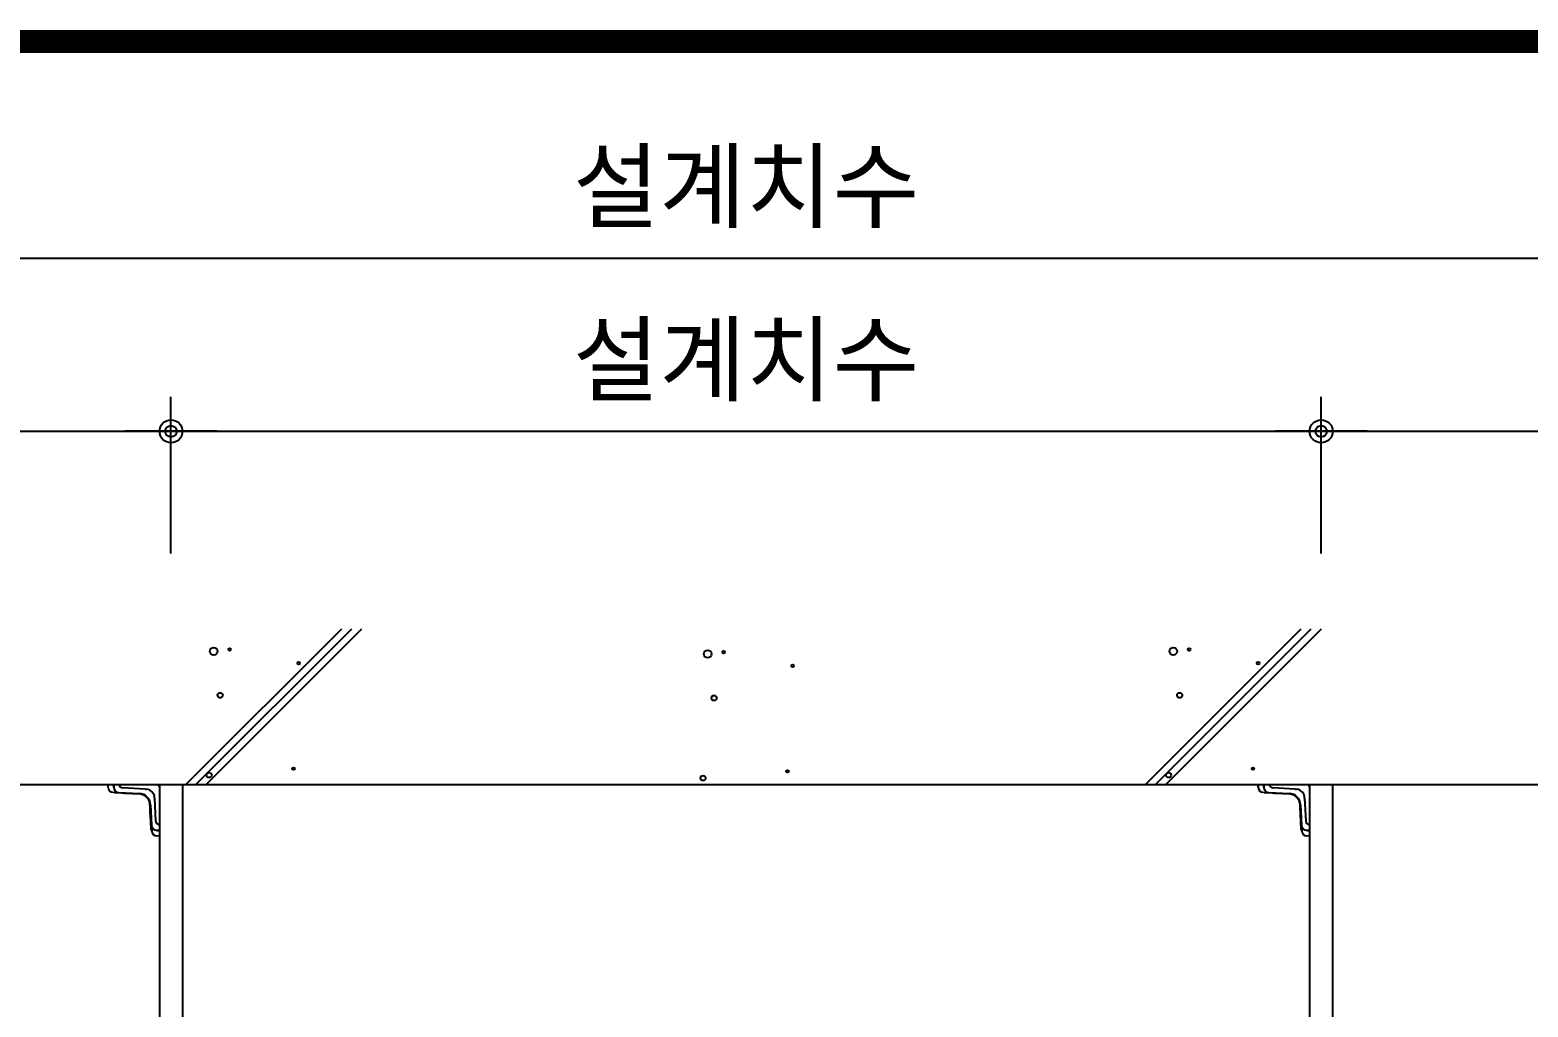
# Model space of a CAD drawing. Extents: x -256 to 8104, y -176 to 5714.
# Drawn here: x 3159 to 3810, y 3604 to 4029 of the extents above; entities that cross this region are included whole.
import ezdxf

# ---------------------------------------------------------------- set-up
doc = ezdxf.new("R2010")
doc.units = 0
doc.header["$LTSCALE"] = 30
doc.layers.get('0').update_dxf_attribs({"linetype": 'CONTINUOUS'})
doc.layers.get('DEFPOINTS').update_dxf_attribs({"linetype": 'CONTINUOUS'})
for name, color, linetype in [('0_toilet', 6, 'CONTINUOUS'), ('DIM', 7, 'CONTINUOUS'), ('경첩', 4, 'CONTINUOUS'), ('해치', 8, 'CONTINUOUS')]:
    doc.layers.add(name, color=color, linetype=linetype)
doc.styles.add('돋움', font='malgun.ttf')
doc.dimstyles.new('10', dxfattribs={"dimscale": 10, "dimtxt": 3, "dimasz": 1, "dimexe": 1.5, "dimexo": 2, "dimgap": 1, "dimtad": 1, "dimdec": 0, "dimlunit": 6, "dimtxsty": '돋움', "dimblk": 'DIMDOT', "dimcen": -1, "dimdle": 1.5, "dimclrt": 3, "dimazin": 3, "dimtfac": 1, "dimtdec": 0, "dimtix": 1, "dimtmove": 2, "dimatfit": 3, "dimldrblk": 'DIMDOT', "dimarcsym": 0})

# ---------------------------------------------------------------- blocks, each defined once
blk = doc.blocks.new('DIMDOT')
at = {"linetype": 'Continuous'}
blk.add_line((-2, 0), (2, 0), dxfattribs=at)
for radius in [0.5, 0.25]:
    blk.add_circle((0, 0), radius, dxfattribs=at)
blk = doc.blocks.new('*D346')
at = {"layer": 'DEFPOINTS', "color": 0}
for p in [(162541.71, 4030.39), (162041.71, 3957.26), (162541.71, 3957.26)]:
    blk.add_point(p, dxfattribs=at)
at = {"layer": 'DIM', "color": 0, "lineweight": -2, "ltscale": 10}
for p, q in [((162041.71, 3977.26), (162041.71, 4045.39)), ((162541.71, 3977.26), (162541.71, 4045.39)), ((162051.71, 4030.39), (162531.71, 4030.39))]:
    blk.add_line(p, q, dxfattribs=at)
at = {"layer": 'DIM', "color": 0, "lineweight": -2, "xscale": 10, "yscale": 10, "zscale": 10, "rotation": 180}
blk.add_blockref('DIMDOT', (162041.71, 4030.39), dxfattribs=at)
at = {"layer": 'DIM', "color": 0, "lineweight": -2, "xscale": 10, "yscale": 10, "zscale": 10}
blk.add_blockref('DIMDOT', (162541.71, 4030.39), dxfattribs=at)
at = {"layer": 'DIM', "color": 3, "insert": (162291.71, 4060.04), "char_height": 30, "attachment_point": 5, "style": '돋움'}
blk.add_mtext('설계치수', dxfattribs=at)
blk = doc.blocks.new('*D347')
at = {"layer": 'DEFPOINTS', "color": 0}
for p in [(162541.71, 4105.72), (161041.71, 3957.26), (162541.71, 3957.26)]:
    blk.add_point(p, dxfattribs=at)
at = {"layer": 'DIM', "color": 0, "lineweight": -2, "ltscale": 10}
for p, q in [((161041.71, 3977.26), (161041.71, 4120.72)), ((162541.71, 3977.26), (162541.71, 4120.72)), ((161051.71, 4105.72), (162531.71, 4105.72))]:
    blk.add_line(p, q, dxfattribs=at)
at = {"layer": 'DIM', "color": 0, "lineweight": -2, "xscale": 10, "yscale": 10, "zscale": 10, "rotation": 180}
blk.add_blockref('DIMDOT', (161041.71, 4105.72), dxfattribs=at)
at = {"layer": 'DIM', "color": 0, "lineweight": -2, "xscale": 10, "yscale": 10, "zscale": 10}
blk.add_blockref('DIMDOT', (162541.71, 4105.72), dxfattribs=at)
at = {"layer": 'DIM', "color": 3, "insert": (161791.71, 4135.38), "char_height": 30, "attachment_point": 5, "style": '돋움'}
blk.add_mtext('설계치수', dxfattribs=at)
blk = doc.blocks.new('*D348')
at = {"layer": 'DEFPOINTS', "color": 0}
for p in [(162041.71, 4030.39), (161541.71, 3957.26), (162041.71, 3957.26)]:
    blk.add_point(p, dxfattribs=at)
at = {"layer": 'DIM', "color": 0, "lineweight": -2, "ltscale": 10}
for p, q in [((161541.71, 3977.26), (161541.71, 4045.39)), ((162041.71, 3977.26), (162041.71, 4045.39)), ((161551.71, 4030.39), (162031.71, 4030.39))]:
    blk.add_line(p, q, dxfattribs=at)
at = {"layer": 'DIM', "color": 0, "lineweight": -2, "xscale": 10, "yscale": 10, "zscale": 10, "rotation": 180}
blk.add_blockref('DIMDOT', (161541.71, 4030.39), dxfattribs=at)
at = {"layer": 'DIM', "color": 0, "lineweight": -2, "xscale": 10, "yscale": 10, "zscale": 10}
blk.add_blockref('DIMDOT', (162041.71, 4030.39), dxfattribs=at)
at = {"layer": 'DIM', "color": 3, "insert": (161791.71, 4060.04), "char_height": 30, "attachment_point": 5, "style": '돋움'}
blk.add_mtext('설계치수', dxfattribs=at)
blk = doc.blocks.new('*D349')
at = {"layer": 'DEFPOINTS', "color": 0}
for p in [(161541.71, 4030.39), (161041.71, 3957.26), (161541.71, 3957.26)]:
    blk.add_point(p, dxfattribs=at)
at = {"layer": 'DIM', "color": 0, "lineweight": -2, "ltscale": 10}
for p, q in [((161041.71, 3977.26), (161041.71, 4045.39)), ((161541.71, 3977.26), (161541.71, 4045.39)), ((161051.71, 4030.39), (161531.71, 4030.39))]:
    blk.add_line(p, q, dxfattribs=at)
at = {"layer": 'DIM', "color": 0, "lineweight": -2, "xscale": 10, "yscale": 10, "zscale": 10, "rotation": 180}
blk.add_blockref('DIMDOT', (161041.71, 4030.39), dxfattribs=at)
at = {"layer": 'DIM', "color": 0, "lineweight": -2, "xscale": 10, "yscale": 10, "zscale": 10}
blk.add_blockref('DIMDOT', (161541.71, 4030.39), dxfattribs=at)
at = {"layer": 'DIM', "color": 3, "insert": (161291.71, 4060.04), "char_height": 30, "attachment_point": 5, "style": '돋움'}
blk.add_mtext('설계치수', dxfattribs=at)
blk = doc.blocks.new('AURA_16', base_point=(158321.48, 175.76))
blk.add_line((161041.71, 3876.82), (162541.71, 3876.82))
at = {"color": 4}
for p, q in [((161530.45, 3874.74), (161520.73, 3875.33)), ((162030.4, 3874.74), (162020.68, 3875.33)), ((161530.45, 3874.74), (161531.12, 3874.74)), ((161534.53, 3870.87), (161535.03, 3860.84)), ((162030.4, 3874.74), (162031.07, 3874.74)), ((162034.48, 3870.87), (162034.98, 3860.84))]:
    blk.add_line(p, q, dxfattribs=at)
at = {"color": 8, "const_width": 10}
blk.add_lwpolyline([(160805.64, 4199.92), (164153.46, 4199.92)], dxfattribs=at)
at = {"color": 4}
for centre, radius, start, end in [((161520.81, 3876.93), 1.61, 184.02269, 266.84997), ((162020.76, 3876.93), 1.61, 184.02269, 266.84997), ((161530.88, 3871.09), 3.66, 356.64811, 86.2207), ((162030.83, 3871.09), 3.66, 356.64811, 86.2207), ((161536.68, 3861.02), 1.65, 186.1664, 269.59836), ((162036.63, 3861.02), 1.65, 186.1664, 269.59836)]:
    blk.add_arc(centre, radius, start, end, dxfattribs=at)
at = {"layer": '0_toilet'}
for p, q in [((161536.71, 3876.82), (161536.71, 3151.82)), ((161546.71, 3876.82), (161546.71, 3151.82)), ((162036.66, 3876.82), (162036.66, 3151.82)), ((162046.76, 3151.81), (162046.76, 3876.81))]:
    blk.add_line(p, q, dxfattribs=at)
at = {"layer": '경첩', "color": 4, "linetype": 'Continuous', "lineweight": 15}
for p, q in [((161514.21, 3875.68), (161514.21, 3876.82)), ((161514.21, 3876.82), (161514.46, 3876.82)), ((161514.46, 3875.68), (161514.21, 3875.68)), ((161514.46, 3876.82), (161514.46, 3875.68)), ((161514.46, 3876.82), (161516.61, 3876.82)), ((161516.61, 3876.82), (161516.61, 3875.57)), ((161516.61, 3875.57), (161516.71, 3875.57)), ((161516.71, 3875.56), (161516.71, 3876.82)), ((161516.71, 3876.82), (161516.96, 3876.82)), ((161516.71, 3875.56), (161516.96, 3875.56)), ((161516.96, 3876.82), (161516.96, 3875.56)), ((161535.21, 3876.82), (161516.96, 3876.82)), ((161536.71, 3857.07), (161536.71, 3875.32)), ((162014.16, 3875.68), (162014.16, 3876.82)), ((162014.16, 3876.82), (162014.41, 3876.82)), ((162014.41, 3875.68), (162014.16, 3875.68)), ((162014.41, 3876.82), (162014.41, 3875.68)), ((162014.41, 3876.82), (162016.56, 3876.82)), ((162016.56, 3876.82), (162016.56, 3875.57)), ((162016.56, 3875.57), (162016.66, 3875.57)), ((162016.66, 3875.56), (162016.66, 3876.82)), ((162016.66, 3876.82), (162016.91, 3876.82)), ((162016.66, 3875.56), (162016.91, 3875.56)), ((162016.91, 3876.82), (162016.91, 3875.56)), ((162035.16, 3876.82), (162016.91, 3876.82)), ((162036.66, 3857.07), (162036.66, 3875.32)), ((161518.95, 3873.21), (161516.45, 3873.33)), ((161516.47, 3873.58), (161517.91, 3873.51)), ((161516.95, 3873.14), (161517.11, 3873.3)), ((161516.95, 3873.14), (161517.03, 3873.05)), ((161520.25, 3872.9), (161517.03, 3873.05)), ((161527.93, 3872.79), (161518.95, 3873.21)), ((161518.97, 3873.46), (161527.94, 3873.04)), ((161520.25, 3872.9), (161520.49, 3873.14)), ((161520.92, 3872.87), (161521.16, 3873.11)), ((161521.26, 3872.85), (161521.5, 3873.09)), ((161521.93, 3872.82), (161522.17, 3873.06)), ((161524.64, 3872.69), (161521.93, 3872.82)), ((161524.64, 3872.69), (161524.87, 3872.93)), ((161525.31, 3872.66), (161525.55, 3872.9)), ((161525.65, 3872.65), (161525.89, 3872.89)), ((161526.32, 3872.61), (161526.56, 3872.85)), ((161527.67, 3872.55), (161526.32, 3872.61)), ((161527.67, 3872.55), (161527.91, 3872.79)), ((161527.91, 3872.54), (161527.67, 3872.55)), ((161528.92, 3872.38), (161529.12, 3872.59)), ((161529.45, 3872.21), (161529.64, 3872.4)), ((161529.7, 3872.1), (161529.89, 3872.29)), ((161530.16, 3871.85), (161530.34, 3872.04)), ((161530.37, 3871.72), (161530.55, 3871.89)), ((161531.46, 3870.68), (161531.64, 3870.86)), ((161531.61, 3870.48), (161531.79, 3870.66)), ((161531.88, 3870.04), (161532.06, 3870.22)), ((161532, 3869.8), (161532.18, 3869.99)), ((161532.16, 3869.4), (161532.36, 3869.6)), ((161532.52, 3869.09), (161532.31, 3868.88)), ((161532.32, 3868.88), (161532.52, 3869.08)), ((161532.39, 3868.51), (161532.6, 3868.72)), ((161532.42, 3868.28), (161532.64, 3868.51)), ((162018.9, 3873.21), (162016.4, 3873.33)), ((162016.42, 3873.58), (162017.86, 3873.51)), ((162016.9, 3873.14), (162017.06, 3873.3)), ((162016.9, 3873.14), (162016.98, 3873.05)), ((162020.2, 3872.9), (162016.98, 3873.05)), ((162027.88, 3872.79), (162018.9, 3873.21)), ((162018.92, 3873.46), (162027.89, 3873.04)), ((162020.2, 3872.9), (162020.44, 3873.14)), ((162020.87, 3872.87), (162021.11, 3873.11)), ((162021.21, 3872.85), (162021.45, 3873.09)), ((162021.88, 3872.82), (162022.12, 3873.06)), ((162024.59, 3872.69), (162021.88, 3872.82)), ((162024.59, 3872.69), (162024.82, 3872.93)), ((162025.26, 3872.66), (162025.5, 3872.9)), ((162025.6, 3872.65), (162025.84, 3872.89)), ((162026.27, 3872.61), (162026.51, 3872.85)), ((162027.62, 3872.55), (162026.27, 3872.61)), ((162027.62, 3872.55), (162027.86, 3872.79)), ((162027.86, 3872.54), (162027.62, 3872.55)), ((162028.87, 3872.38), (162029.07, 3872.59)), ((162029.4, 3872.21), (162029.59, 3872.4)), ((162029.65, 3872.1), (162029.84, 3872.29)), ((162030.11, 3871.85), (162030.29, 3872.04)), ((162030.32, 3871.72), (162030.5, 3871.89)), ((162031.41, 3870.68), (162031.59, 3870.86)), ((162031.56, 3870.48), (162031.74, 3870.66)), ((162031.83, 3870.04), (162032.01, 3870.22)), ((162031.95, 3869.8), (162032.13, 3869.99)), ((162032.11, 3869.4), (162032.31, 3869.6)), ((162032.47, 3869.09), (162032.26, 3868.88)), ((162032.27, 3868.88), (162032.47, 3869.08)), ((162032.34, 3868.51), (162032.55, 3868.72)), ((162032.37, 3868.28), (162032.59, 3868.51)), ((161532.47, 3867.37), (161532.44, 3868.02)), ((161532.47, 3867.37), (161532.71, 3867.61)), ((161532.47, 3867.27), (161532.71, 3867.51)), ((161532.47, 3867.27), (161532.47, 3867.37)), ((161532.49, 3866.93), (161532.47, 3867.27)), ((161532.49, 3866.93), (161532.73, 3867.17)), ((161532.49, 3866.83), (161532.73, 3867.07)), ((161532.49, 3866.83), (161532.49, 3866.93)), ((161532.54, 3865.91), (161532.49, 3866.83)), ((161532.54, 3865.91), (161532.77, 3866.15)), ((161532.55, 3865.68), (161532.79, 3865.91)), ((161532.57, 3865.25), (161532.55, 3865.68)), ((161532.57, 3865.25), (161532.81, 3865.49)), ((161532.57, 3865.25), (161532.81, 3865.48)), ((161532.7, 3862.38), (161532.57, 3865.25)), ((161533.11, 3859.06), (161532.69, 3868.03)), ((161532.7, 3862.38), (161532.94, 3862.61)), ((161532.72, 3862.04), (161532.96, 3862.28)), ((161532.75, 3861.36), (161532.72, 3862.04)), ((161532.94, 3868.04), (161533.36, 3859.07)), ((162032.42, 3867.37), (162032.39, 3868.02)), ((162032.42, 3867.37), (162032.66, 3867.61)), ((162032.42, 3867.27), (162032.66, 3867.51)), ((162032.42, 3867.27), (162032.42, 3867.37)), ((162032.44, 3866.93), (162032.42, 3867.27)), ((162032.44, 3866.93), (162032.68, 3867.17)), ((162032.44, 3866.83), (162032.68, 3867.07)), ((162032.44, 3866.83), (162032.44, 3866.93)), ((162032.49, 3865.91), (162032.44, 3866.83)), ((162032.49, 3865.91), (162032.72, 3866.15)), ((162032.5, 3865.68), (162032.74, 3865.91)), ((162032.52, 3865.25), (162032.5, 3865.68)), ((162032.52, 3865.25), (162032.76, 3865.49)), ((162032.52, 3865.25), (162032.76, 3865.48)), ((162032.65, 3862.38), (162032.52, 3865.25)), ((162033.06, 3859.06), (162032.64, 3868.03)), ((162032.65, 3862.38), (162032.89, 3862.61)), ((162032.67, 3862.04), (162032.91, 3862.28)), ((162032.7, 3861.36), (162032.67, 3862.04)), ((162032.89, 3868.04), (162033.31, 3859.07)), ((161532.75, 3861.36), (161532.99, 3861.6)), ((161532.77, 3861.03), (161533, 3861.26)), ((161532.8, 3860.35), (161533.04, 3860.59)), ((161532.92, 3857.65), (161532.8, 3860.35)), ((161532.92, 3857.65), (161533.16, 3857.89)), ((161533.03, 3857.05), (161533.2, 3857.21)), ((161533.23, 3856.56), (161533.11, 3859.06)), ((161533.41, 3858.02), (161533.48, 3856.57)), ((161535.46, 3857.07), (161536.71, 3857.07)), ((161535.46, 3856.82), (161535.46, 3857.07)), ((161535.46, 3856.82), (161535.46, 3856.72)), ((161536.71, 3856.82), (161535.46, 3856.82)), ((161535.46, 3856.72), (161536.71, 3856.72)), ((161536.71, 3857.07), (161536.71, 3856.82)), ((161536.71, 3856.72), (161536.71, 3854.57)), ((162032.7, 3861.36), (162032.94, 3861.6)), ((162032.72, 3861.03), (162032.95, 3861.26)), ((162032.75, 3860.35), (162032.99, 3860.59)), ((162032.87, 3857.65), (162032.75, 3860.35)), ((162032.87, 3857.65), (162033.11, 3857.89)), ((162032.98, 3857.05), (162033.15, 3857.21)), ((162033.18, 3856.56), (162033.06, 3859.06)), ((162033.36, 3858.02), (162033.43, 3856.57)), ((162035.41, 3857.07), (162036.66, 3857.07)), ((162035.41, 3856.82), (162035.41, 3857.07)), ((162035.41, 3856.82), (162035.41, 3856.72)), ((162036.66, 3856.82), (162035.41, 3856.82)), ((162035.41, 3856.72), (162036.66, 3856.72)), ((162036.66, 3857.07), (162036.66, 3856.82)), ((162036.66, 3856.72), (162036.66, 3854.57)), ((161535.57, 3854.57), (161536.71, 3854.57)), ((161535.57, 3854.57), (161535.57, 3854.32)), ((161536.71, 3854.32), (161535.57, 3854.32)), ((161536.71, 3854.57), (161536.71, 3854.32)), ((162035.52, 3854.57), (162036.66, 3854.57)), ((162035.52, 3854.57), (162035.52, 3854.32)), ((162036.66, 3854.32), (162035.52, 3854.32)), ((162036.66, 3854.57), (162036.66, 3854.32))]:
    blk.add_line(p, q, dxfattribs=at)
at = {"layer": '경첩', "color": 4, "linetype": 'Continuous', "lineweight": 15, "flags": 128}
for points in [[(161516.47, 3873.58), (161516.46, 3873.53), (161516.46, 3873.48), (161516.46, 3873.44), (161516.46, 3873.4), (161516.46, 3873.37), (161516.45, 3873.35), (161516.45, 3873.34), (161516.45, 3873.33)], [(161518.95, 3873.21), (161518.95, 3873.22), (161518.95, 3873.23), (161518.96, 3873.25), (161518.96, 3873.29), (161518.96, 3873.32), (161518.96, 3873.37), (161518.96, 3873.41), (161518.97, 3873.46)], [(161520.92, 3872.87), (161520.91, 3872.87), (161520.87, 3872.87), (161520.81, 3872.87), (161520.72, 3872.88), (161520.62, 3872.88), (161520.5, 3872.89), (161520.38, 3872.9), (161520.25, 3872.9)], [(161521.93, 3872.82), (161521.82, 3872.83), (161521.7, 3872.83), (161521.6, 3872.84), (161521.5, 3872.84), (161521.42, 3872.85), (161521.35, 3872.85), (161521.3, 3872.85), (161521.27, 3872.85), (161521.26, 3872.85)], [(161525.31, 3872.66), (161525.3, 3872.66), (161525.26, 3872.66), (161525.2, 3872.67), (161525.11, 3872.67), (161525.01, 3872.68), (161524.89, 3872.68), (161524.77, 3872.69), (161524.64, 3872.69)], [(161526.32, 3872.61), (161526.19, 3872.62), (161526.07, 3872.63), (161525.95, 3872.63), (161525.85, 3872.64), (161525.76, 3872.64), (161525.7, 3872.64), (161525.66, 3872.65), (161525.65, 3872.65)], [(161527.93, 3872.79), (161527.93, 3872.79), (161527.93, 3872.81), (161527.93, 3872.83), (161527.93, 3872.86), (161527.93, 3872.9), (161527.93, 3872.94), (161527.94, 3872.99), (161527.94, 3873.04)], [(161532.32, 3868.88), (161532.32, 3868.88), (161532.32, 3868.88)], [(161532.42, 3868.28), (161532.4, 3868.45), (161532.39, 3868.51)], [(162016.42, 3873.58), (162016.41, 3873.53), (162016.41, 3873.48), (162016.41, 3873.44), (162016.41, 3873.4), (162016.41, 3873.37), (162016.4, 3873.35), (162016.4, 3873.34), (162016.4, 3873.33)], [(162018.9, 3873.21), (162018.9, 3873.22), (162018.9, 3873.23), (162018.91, 3873.25), (162018.91, 3873.29), (162018.91, 3873.32), (162018.91, 3873.37), (162018.91, 3873.41), (162018.92, 3873.46)], [(162020.87, 3872.87), (162020.86, 3872.87), (162020.82, 3872.87), (162020.76, 3872.87), (162020.67, 3872.88), (162020.57, 3872.88), (162020.45, 3872.89), (162020.33, 3872.9), (162020.2, 3872.9)], [(162021.88, 3872.82), (162021.77, 3872.83), (162021.65, 3872.83), (162021.55, 3872.84), (162021.45, 3872.84), (162021.37, 3872.85), (162021.3, 3872.85), (162021.25, 3872.85), (162021.22, 3872.85), (162021.21, 3872.85)], [(162025.26, 3872.66), (162025.25, 3872.66), (162025.21, 3872.66), (162025.15, 3872.67), (162025.06, 3872.67), (162024.96, 3872.68), (162024.84, 3872.68), (162024.72, 3872.69), (162024.59, 3872.69)], [(162026.27, 3872.61), (162026.14, 3872.62), (162026.02, 3872.63), (162025.9, 3872.63), (162025.8, 3872.64), (162025.71, 3872.64), (162025.65, 3872.64), (162025.61, 3872.65), (162025.6, 3872.65)], [(162027.88, 3872.79), (162027.88, 3872.79), (162027.88, 3872.81), (162027.88, 3872.83), (162027.88, 3872.86), (162027.88, 3872.9), (162027.88, 3872.94), (162027.89, 3872.99), (162027.89, 3873.04)], [(162032.27, 3868.88), (162032.27, 3868.88), (162032.27, 3868.88)], [(162032.37, 3868.28), (162032.35, 3868.45), (162032.34, 3868.51)], [(161532.55, 3865.68), (161532.54, 3865.75), (161532.54, 3865.83), (161532.54, 3865.91)], [(161532.57, 3865.25), (161532.57, 3865.25), (161532.57, 3865.25)], [(161532.69, 3868.03), (161532.69, 3868.03), (161532.7, 3868.03), (161532.73, 3868.03), (161532.76, 3868.03), (161532.8, 3868.04), (161532.84, 3868.04), (161532.89, 3868.04), (161532.94, 3868.04)], [(162032.5, 3865.68), (162032.49, 3865.75), (162032.49, 3865.83), (162032.49, 3865.91)], [(162032.52, 3865.25), (162032.52, 3865.25), (162032.52, 3865.25)], [(162032.64, 3868.03), (162032.64, 3868.03), (162032.65, 3868.03), (162032.68, 3868.03), (162032.71, 3868.03), (162032.75, 3868.04), (162032.79, 3868.04), (162032.84, 3868.04), (162032.89, 3868.04)], [(161532.8, 3860.35), (161532.79, 3860.48), (161532.79, 3860.61), (161532.78, 3860.73), (161532.77, 3860.83), (161532.77, 3860.91), (161532.77, 3860.97), (161532.77, 3861.01), (161532.77, 3861.03)], [(161532.95, 3857.14), (161532.94, 3857.24), (161532.94, 3857.37), (161532.93, 3857.51), (161532.92, 3857.65)], [(161532.95, 3857.14), (161532.97, 3857.12), (161532.99, 3857.1), (161533, 3857.09), (161533.01, 3857.07), (161533.02, 3857.06), (161533.03, 3857.06), (161533.03, 3857.05), (161533.03, 3857.05)], [(161533.11, 3859.06), (161533.11, 3859.06), (161533.13, 3859.06), (161533.15, 3859.06), (161533.18, 3859.06), (161533.22, 3859.06), (161533.26, 3859.06), (161533.31, 3859.07), (161533.36, 3859.07)], [(161533.48, 3856.57), (161533.43, 3856.57), (161533.38, 3856.56), (161533.34, 3856.56), (161533.3, 3856.56), (161533.27, 3856.56), (161533.25, 3856.56), (161533.23, 3856.56), (161533.23, 3856.56)], [(162032.75, 3860.35), (162032.74, 3860.48), (162032.74, 3860.61), (162032.73, 3860.73), (162032.72, 3860.83), (162032.72, 3860.91), (162032.72, 3860.97), (162032.72, 3861.01), (162032.72, 3861.03)], [(162032.9, 3857.14), (162032.89, 3857.24), (162032.89, 3857.37), (162032.88, 3857.51), (162032.87, 3857.65)], [(162032.9, 3857.14), (162032.92, 3857.12), (162032.94, 3857.1), (162032.95, 3857.09), (162032.96, 3857.07), (162032.97, 3857.06), (162032.98, 3857.06), (162032.98, 3857.05), (162032.98, 3857.05)], [(162033.06, 3859.06), (162033.06, 3859.06), (162033.08, 3859.06), (162033.1, 3859.06), (162033.13, 3859.06), (162033.17, 3859.06), (162033.21, 3859.06), (162033.26, 3859.07), (162033.31, 3859.07)], [(162033.43, 3856.57), (162033.38, 3856.57), (162033.33, 3856.56), (162033.29, 3856.56), (162033.25, 3856.56), (162033.22, 3856.56), (162033.2, 3856.56), (162033.18, 3856.56), (162033.18, 3856.56)]]:
    blk.add_lwpolyline(points, dxfattribs=at)
at = {"layer": '경첩', "color": 4, "linetype": 'Continuous', "lineweight": 15}
for centre, radius, start, end in [((161516.56, 3875.68), 2.35, 180, 267.30166), ((161516.56, 3875.68), 2.1, 180, 267.30166), ((161519.06, 3875.56), 2.35, 180, 267.30166), ((161519.06, 3875.56), 2.1, 180, 267.30166), ((161535.21, 3875.32), 1.5, 0, 90), ((162016.51, 3875.68), 2.35, 180, 267.30166), ((162016.51, 3875.68), 2.1, 180, 267.30166), ((162019.01, 3875.56), 2.35, 180, 267.30166), ((162019.01, 3875.56), 2.1, 180, 267.30166), ((162035.16, 3875.32), 1.5, 0, 90), ((161527.69, 3867.8), 4.75, 75, 87.30166), ((161527.69, 3867.8), 5, 2.69834, 87.30166), ((161527.69, 3867.8), 5.25, 2.69834, 87.30166), ((161527.69, 3867.8), 4.75, 68.24939, 75.00018), ((161527.69, 3867.8), 4.75, 58.70023, 65.00519), ((161527.69, 3867.8), 4.75, 55.61419, 58.70089), ((161527.69, 3867.8), 4.75, 37.43916, 55.61511), ((161527.69, 3867.79), 4.75, 34.38551, 37.43877), ((161527.69, 3867.8), 4.75, 28.17355, 34.38489), ((161527.69, 3867.8), 4.75, 19.76602, 24.99481), ((161527.69, 3867.8), 4.75, 13.24314, 19.76602), ((161527.69, 3867.8), 4.75, 8.6056, 13.16233), ((162027.64, 3867.8), 4.75, 75, 87.30166), ((162027.64, 3867.8), 5, 2.69834, 87.30166), ((162027.64, 3867.8), 5.25, 2.69834, 87.30166), ((162027.64, 3867.8), 4.75, 68.24939, 75.00018), ((162027.64, 3867.8), 4.75, 58.70023, 65.00519), ((162027.64, 3867.8), 4.75, 55.61419, 58.70089), ((162027.64, 3867.8), 4.75, 37.43916, 55.61511), ((162027.64, 3867.79), 4.75, 34.38551, 37.43877), ((162027.64, 3867.8), 4.75, 28.17355, 34.38489), ((162027.64, 3867.8), 4.75, 19.76602, 24.99481), ((162027.64, 3867.8), 4.75, 13.24314, 19.76602), ((162027.64, 3867.8), 4.75, 8.6056, 13.16233), ((161527.69, 3867.8), 4.75, 2.69834, 5.90882), ((162027.64, 3867.8), 4.75, 2.69834, 5.90882), ((161535.46, 3859.17), 2.35, 182.69834, 270), ((161535.57, 3856.67), 2.35, 182.69834, 270), ((161535.46, 3859.17), 2.1, 182.69834, 270), ((161535.57, 3856.67), 2.1, 182.69834, 270), ((162035.41, 3859.17), 2.35, 182.69834, 270), ((162035.52, 3856.67), 2.35, 182.69834, 270), ((162035.41, 3859.17), 2.1, 182.69834, 270), ((162035.52, 3856.67), 2.1, 182.69834, 270)]:
    blk.add_arc(centre, radius, start, end, dxfattribs=at)
at = {"layer": '해치'}
for p, q in [((161548.17, 3876.82), (161615.91, 3944.56)), ((161556.99, 3876.82), (161624.73, 3944.56)), ((161965.29, 3876.82), (162033.03, 3944.56)), ((161974.12, 3876.82), (162041.85, 3944.56))]:
    blk.add_line(p, q, dxfattribs=at)
at = {"layer": '해치', "color": 2}
for p, q in [((161552.58, 3876.82), (161620.32, 3944.56)), ((161969.7, 3876.82), (162037.44, 3944.56))]:
    blk.add_line(p, q, dxfattribs=at)
at = {"layer": '해치'}
for centre, radius in [((161560.29, 3934.77), 1.68), ((161567.23, 3935.56), 0.56), ((161775.03, 3933.59), 1.68), ((161781.97, 3934.38), 0.56), ((161977.41, 3934.77), 1.68), ((161984.36, 3935.56), 0.56), ((161597.23, 3929.59), 0.56), ((161811.97, 3928.41), 0.56), ((162014.36, 3929.59), 0.56), ((161563.09, 3915.6), 1.12), ((161777.83, 3914.43), 1.12), ((161980.21, 3915.6), 1.12), ((161558.28, 3880.93), 1.12), ((161594.99, 3883.72), 0.559), ((161809.73, 3882.54), 0.559), ((161975.4, 3880.93), 1.12), ((162012.12, 3883.72), 0.559), ((161773.02, 3879.61), 1.12)]:
    blk.add_circle(centre, radius, dxfattribs=at)
at = {"layer": 'DIM', "ltscale": 10}
for base, p1, p2, picture, middle in [((162541.71, 4105.72), (161041.71, 3957.26), (162541.71, 3957.26), '*D347', (161791.71, 4135.38)), ((161541.71, 4030.39), (161041.71, 3957.26), (161541.71, 3957.26), '*D349', (161291.71, 4060.04)), ((162041.71, 4030.39), (161541.71, 3957.26), (162041.71, 3957.26), '*D348', (161791.71, 4060.04)), ((162541.71, 4030.39), (162041.71, 3957.26), (162541.71, 3957.26), '*D346', (162291.71, 4060.04))]:
    dim = blk.add_linear_dim(base=base, p1=p1, p2=p2, text='설계치수', dimstyle='10', override={"dimtxsty": '돋움'}, dxfattribs=at)
    dim.commit()
    dim.dimension.update_dxf_attribs({"geometry": picture, "text_midpoint": middle})

msp = doc.modelspace()

# ---------------------------------------------------------------- block references
msp.add_blockref('AURA_16', (0, 0))

doc.saveas('drawing.dxf')
